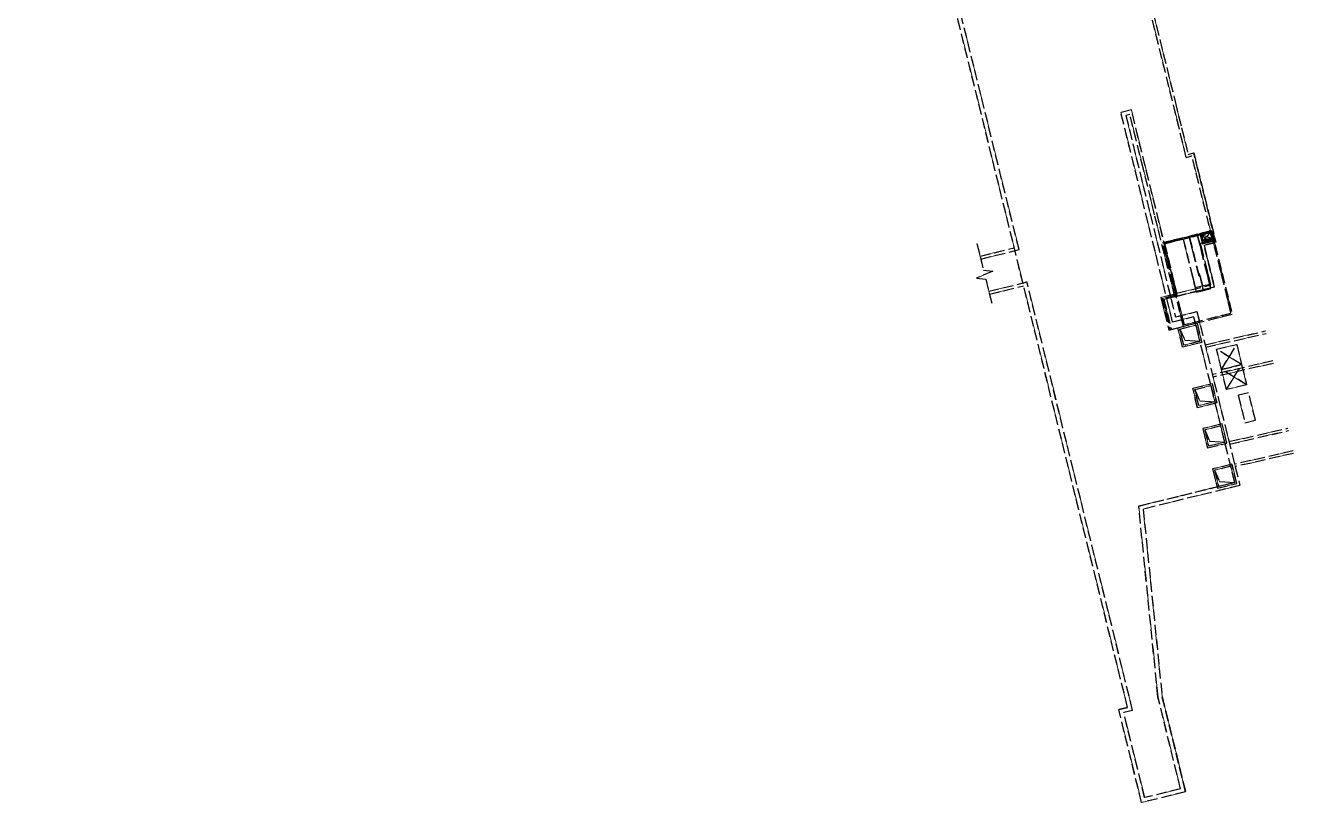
# Model space of a CAD drawing. Extents: x 0 to 531375, y 0 to 4335249.
# Drawn here: x 489796.8 to 490101.9, y 4325009.6 to 4325196.8 of the extents above; entities that cross this region are included whole.
import ezdxf

# ---------------------------------------------------------------- set-up
doc = ezdxf.new("R2010")
doc.units = 0
doc.linetypes.add('DASH', pattern=[0.35, 0.25, -0.1])
doc.layers.get('0').update_dxf_attribs({"lineweight": 15})
doc.layers.add('地铁', color=4, linetype='Continuous', lineweight=15)

# ---------------------------------------------------------------- blocks, each defined once
blk = doc.blocks.new('总图提取 2015 11 6')
at = {"layer": '地铁', "linetype": 'DASH', "lineweight": -3, "ltscale": 10}
for p, q in [((99077, 292727.2), (99049.96, 292836.9)), ((99077, 292727.2), (99049.96, 292836.9)), ((99117.25, 292749.42), (99107.18, 292790.29)), ((99104.03, 292760.86), (99101.5, 292760.23)), ((99113.93, 292709.82), (99101.5, 292760.23)), ((99103.68, 292759.74), (99102.71, 292759.5)), ((99114.91, 292716.69), (99104.03, 292760.86)), ((99117.25, 292749.42), (99118.61, 292749.75)), ((99117.69, 292750.14), (99119.05, 292750.48)), ((99123.6, 292729.5), (99118.61, 292749.75)), ((99124.35, 292728.97), (99119.05, 292750.48)), ((99123.35, 292731.75), (99111.61, 292728.85)), ((99123.13, 292731.39), (99111.97, 292728.63)), ((99120.91, 292731.15, 0), (99120.5, 292731.05, 0)), ((99120.91, 292731.15, 0), (99120.5, 292731.05, 0)), ((99120.96, 292730.91, 0), (99120.91, 292731.15, 0)), ((99120.96, 292730.91, 0), (99120.91, 292731.15, 0)), ((99120.97, 292730.75, 0), (99123.01, 292731.25, 0)), ((99120.97, 292730.75, 0), (99123.01, 292731.25, 0)), ((99121.3, 292729.44, 0), (99123.01, 292731.25, 0)), ((99121.3, 292729.44, 0), (99123.01, 292731.25, 0)), ((99123.3, 292731.73, 0), (99122.89, 292731.63, 0)), ((99123.3, 292731.73, 0), (99122.89, 292731.63, 0)), ((99122.89, 292731.63, 0), (99122.95, 292731.4, 0)), ((99122.89, 292731.63, 0), (99122.95, 292731.4, 0)), ((99122.95, 292731.4, 0), (99123.12, 292731.44, 0)), ((99122.95, 292731.4, 0), (99123.12, 292731.44, 0)), ((99123.01, 292731.25, 0), (99123.34, 292729.94, 0)), ((99123.01, 292731.25, 0), (99123.34, 292729.94, 0)), ((99123.06, 292731.68, 0), (99123.3, 292731.73, 0)), ((99123.06, 292731.68, 0), (99123.3, 292731.73, 0)), ((99123.3, 292731.73, 0), (99123.89, 292729.33, 0)), ((99123.32, 292731.62, 0), (99123.89, 292729.33, 0)), ((99111.91, 292728.87), (99116.42, 292729.98)), ((99112.02, 292728.65), (99114.92, 292716.86)), ((99116.48, 292729.75), (99119.63, 292716.97)), ((99116.52, 292729.76), (99118.82, 292720.43)), ((99116.83, 292729.85), (99117.87, 292730.11)), ((99117.98, 292730.12), (99120.28, 292720.79)), ((99118.01, 292730.12), (99120.31, 292720.8)), ((99118.05, 292730.13), (99120.35, 292720.81)), ((99118.58, 292730.28), (99119.62, 292730.54)), ((99119.94, 292730.6), (99123.05, 292717.97)), ((99123.09, 292717.99), (99119.98, 292730.61)), ((99119.98, 292730.61), (99123.13, 292717.83)), ((99119.98, 292730.61), (99123.13, 292717.83)), ((99120.5, 292731.05, 0), (99121.06, 292728.75, 0)), ((99120.5, 292731.05, 0), (99121.06, 292728.75, 0)), ((99120.69, 292728.78), (99123.6, 292729.5)), ((99123.16, 292718.73), (99120.69, 292728.78)), ((99120.79, 292730.87, 0), (99120.96, 292730.91, 0)), ((99120.79, 292730.87, 0), (99120.96, 292730.91, 0)), ((99121.83, 292729.77, 0), (99120.79, 292730.87, 0)), ((99121.83, 292729.77, 0), (99120.79, 292730.87, 0)), ((99121.3, 292729.44, 0), (99120.97, 292730.75, 0)), ((99120.97, 292730.75, 0), (99123.34, 292729.94, 0)), ((99121.3, 292729.44, 0), (99120.97, 292730.75, 0)), ((99120.97, 292730.75, 0), (99123.34, 292729.94, 0)), ((99121.04, 292728.87, 0), (99121.09, 292728.64, 0)), ((99121.04, 292728.87, 0), (99121.09, 292728.64, 0)), ((99121.09, 292728.64, 0), (99122.34, 292728.94, 0)), ((99121.09, 292728.64, 0), (99122.34, 292728.94, 0)), ((99123.34, 292729.94, 0), (99121.3, 292729.44, 0)), ((99123.34, 292729.94, 0), (99121.3, 292729.44, 0)), ((99121.53, 292728.27), (99124.35, 292728.97)), ((99124.01, 292718.21), (99121.53, 292728.27)), ((99121.58, 292729.34, 0), (99123.13, 292729.72, 0)), ((99121.58, 292729.34, 0), (99123.13, 292729.72, 0)), ((99121.62, 292729.18, 0), (99121.58, 292729.34, 0)), ((99121.62, 292729.18, 0), (99121.58, 292729.34, 0)), ((99123.17, 292729.56, 0), (99121.62, 292729.18, 0)), ((99123.17, 292729.56, 0), (99121.62, 292729.18, 0)), ((99123.6, 292729.5, 0), (99121.83, 292729.77, 0)), ((99123.6, 292729.5, 0), (99121.83, 292729.77, 0)), ((99122.34, 292728.94, 0), (99123.89, 292729.33, 0)), ((99123.13, 292729.72, 0), (99123.17, 292729.56, 0)), ((99123.13, 292729.72, 0), (99123.17, 292729.56, 0)), ((99067.65, 292725.62), (99075.86, 292727.64)), ((99067.81, 292724.94), (99077, 292727.2)), ((99069.73, 292717.17), (99078.91, 292719.43)), ((99104.32, 292616.3), (99078.91, 292719.43)), ((99118.79, 292720.55), (99119.63, 292717.13)), ((99120.34, 292721.45), (99121.3, 292717.55)), ((99120.54, 292720.98), (99121.38, 292717.56)), ((99122.09, 292721.88), (99123.05, 292717.98)), ((99069.9, 292716.49), (99078.11, 292718.51)), ((99114.5, 292715.87), (99124.01, 292718.21)), ((99114.91, 292716.69), (99123.16, 292718.73)), ((99119.4, 292718.06), (99121.07, 292718.47)), ((99119.63, 292717.13), (99121.3, 292717.55)), ((99119.63, 292716.97), (99121.38, 292717.4)), ((99121.15, 292718.49), (99122.82, 292718.9)), ((99121.38, 292717.56), (99123.05, 292717.98)), ((99121.38, 292717.4), (99123.13, 292717.83)), ((99113.93, 292709.82), (99119.07, 292711.09)), ((99114.66, 292711.03), (99119.8, 292712.3)), ((99128.91, 292671.18), (99119.08, 292711.07)), ((99113.08, 292707.86), (99116.57, 292708.72)), ((99121.77, 292704.31), (99136.32, 292707.63)), ((99121.92, 292703.73), (99136.45, 292707.04)), ((99138.05, 292700.41), (99123.55, 292697.11)), ((99138.18, 292699.83), (99123.69, 292696.53)), ((99127.52, 292680.99), (99141.7, 292684.22)), ((99127.66, 292680.41), (99141.84, 292683.64)), ((99142.94, 292678.76), (99128.86, 292675.55)), ((99143.07, 292678.17), (99129, 292674.97)), ((99105.8, 292665.49), (99128.9, 292671.19)), ((99106.04, 292665.55), (99128.91, 292671.18)), ((99110.44, 292619.47), (99105.8, 292665.49)), ((99115.87, 292597.42), (99110.44, 292619.47)), ((99117.08, 292596.69), (99111.43, 292619.64)), ((99103.11, 292617.03), (99100.98, 292616.5)), ((99106.5, 292594.09), (99100.98, 292616.5)), ((99104.32, 292616.3), (99102.19, 292615.77)), ((99107.23, 292595.3), (99102.19, 292615.77)), ((99115.87, 292597.42), (99107.23, 292595.3)), ((99117.08, 292596.69), (99106.5, 292594.09))]:
    blk.add_line(p, q, dxfattribs=at)
for points in [[(99103.11, 292617.03), (99049.14, 292836.08)], [(99107.52, 292791.4), (99114.56, 292762.84), (99116.11, 292756.53), (99117.69, 292750.14), (99119.05, 292750.48), (99124.35, 292728.97), (99121.53, 292728.27), (99124.01, 292718.21), (99114.51, 292715.86), (99109.63, 292735.62), (99106.94, 292746.55), (99103.68, 292759.74), (99102.71, 292759.5), (99114.66, 292711.03), (99119.8, 292712.3), (99130.12, 292670.45), (99106.88, 292664.73), (99111.43, 292619.64), (99117.08, 292596.69), (99106.5, 292594.09), (99100.98, 292616.5), (99103.11, 292617.03), (99078.11, 292718.51)], [(99066.89, 292728.68), (99068.46, 292722.3), (99070.69, 292722.06), (99066.79, 292720.33), (99069, 292720.11), (99070.58, 292713.73)], [(99114.64, 292716.52), (99111.15, 292715.66), (99113.08, 292707.86)], [(99114.72, 292716.23), (99111.52, 292715.44), (99113.37, 292707.94)], [(99114.79, 292715.94), (99111.88, 292715.22), (99113.66, 292708.01)], [(99125.72, 292698.35), (99129.38, 292704.4)], [(99130.57, 292699.55), (99124.55, 292703.23)], [(99131.77, 292694.7), (99125.75, 292698.38)], [(99126.91, 292693.5), (99130.57, 292699.55)]]:
    blk.add_lwpolyline(points, dxfattribs=at)
for points in [[(99123.35, 292731.75), (99128.31, 292711.62), (99116.57, 292708.72), (99111.6, 292728.85)], [(99123.13, 292731.39), (99127.95, 292711.84), (99116.78, 292709.09), (99111.97, 292728.63)], [(99125.72, 292698.35), (99124.52, 292703.21), (99129.38, 292704.4), (99130.57, 292699.55)], [(99126.91, 292693.5), (99125.72, 292698.35), (99130.57, 292699.55), (99131.77, 292694.7)], [(99129.74, 292692.14), (99131.37, 292685.53), (99133.87, 292686.15), (99132.25, 292692.75)]]:
    blk.add_lwpolyline(points, close=True, dxfattribs=at)
at = {"layer": '地铁', "linetype": 'DASH', "lineweight": -3, "ltscale": 10, "elevation": 0}
for points in [[(99121.27, 292728.93), (99120.79, 292730.87), (99123.12, 292731.44), (99123.6, 292729.5)], [(99115.21, 292708.39), (99119.87, 292709.54), (99121.01, 292704.88), (99116.35, 292703.73)], [(99115.69, 292708.1), (99119.57, 292709.05), (99120.53, 292705.17), (99116.65, 292704.21)], [(99118.79, 292693.83), (99123.46, 292694.97), (99124.6, 292690.31), (99119.94, 292689.16)], [(99119.28, 292693.53), (99123.16, 292694.49), (99124.12, 292690.61), (99120.24, 292689.65)]]:
    blk.add_lwpolyline(points, close=True, dxfattribs=at)
at = {"layer": '地铁', "linetype": 'DASH', "lineweight": -3, "ltscale": 10, "elevation": 0.01}
for points in [[(99115.69, 292708.1), (99116.89, 292705.38), (99120.53, 292705.17)], [(99119.28, 292693.53), (99120.48, 292690.81), (99124.12, 292690.61)], [(99121.67, 292683.82), (99122.87, 292681.1), (99126.51, 292680.9)], [(99124.06, 292674.11), (99125.27, 292671.39), (99128.9, 292671.19)]]:
    blk.add_lwpolyline(points, dxfattribs=at)
at = {"layer": '地铁', "linetype": 'DASH', "lineweight": -3, "ltscale": 10, "extrusion": (-1.14199e-08, -1.90395e-08, -1), "elevation": -0.01}
for points in [[(-99125.85, 292685.26), (-99121.19, 292684.12), (-99122.34, 292679.46), (-99127, 292680.6)], [(-99125.56, 292684.78), (-99121.67, 292683.82), (-99122.63, 292679.94), (-99126.51, 292680.9)], [(-99128.24, 292675.55), (-99123.58, 292674.41), (-99124.73, 292669.75), (-99129.39, 292670.89)], [(-99127.95, 292675.07), (-99124.06, 292674.11), (-99125.02, 292670.23), (-99128.9, 292671.19)]]:
    blk.add_lwpolyline(points, close=True, dxfattribs=at)
blk = doc.blocks.new('A$C1FB5052D')
blk.add_blockref('总图提取 2015 11 6', (-107044.53, -294821.73))
blk = doc.blocks.new('天津2000地铁')
at = {"layer": '地铁', "linetype": 'DASH', "ltscale": 20}
for p, q in [((-7967.53, -2094.53), (-7994.56, -1984.83)), ((-7967.53, -2094.53), (-7994.56, -1984.83)), ((-7927.28, -2072.31), (-7937.35, -2031.44)), ((-7940.5, -2060.87), (-7943.02, -2061.49)), ((-7930.6, -2111.9), (-7943.02, -2061.49)), ((-7940.84, -2061.99), (-7941.81, -2062.22)), ((-7929.61, -2105.04), (-7940.5, -2060.87)), ((-7926.84, -2071.59), (-7925.48, -2071.25)), ((-7920.18, -2092.76), (-7925.48, -2071.25)), ((-7927.28, -2072.31), (-7925.92, -2071.98)), ((-7920.93, -2092.23), (-7925.92, -2071.98)), ((-7921.17, -2089.98), (-7932.92, -2092.87)), ((-7921.23, -2089.99, 0), (-7921.64, -2090.09, 0)), ((-7921.23, -2089.99, 0), (-7921.64, -2090.09, 0)), ((-7921.64, -2090.09, 0), (-7921.58, -2090.33, 0)), ((-7921.64, -2090.09, 0), (-7921.58, -2090.33, 0)), ((-7921.46, -2090.05, 0), (-7921.23, -2089.99, 0)), ((-7921.46, -2090.05, 0), (-7921.23, -2089.99, 0)), ((-7921.23, -2089.99, 0), (-7920.64, -2092.4, 0)), ((-7921.2, -2090.11, 0), (-7920.64, -2092.4, 0)), ((-7932.62, -2092.86), (-7928.1, -2091.74)), ((-7921.39, -2090.34), (-7932.56, -2093.09)), ((-7932.51, -2093.08), (-7929.6, -2104.87)), ((-7928.04, -2091.98), (-7924.89, -2104.76)), ((-7928, -2091.97), (-7925.71, -2101.3)), ((-7927.69, -2091.88), (-7926.65, -2091.62)), ((-7926.55, -2091.61), (-7924.25, -2100.94)), ((-7926.51, -2091.6), (-7924.21, -2100.93)), ((-7926.48, -2091.6), (-7924.18, -2100.92)), ((-7925.95, -2091.45), (-7924.9, -2091.19)), ((-7924.59, -2091.13), (-7921.47, -2103.76)), ((-7921.44, -2103.74), (-7924.55, -2091.12)), ((-7924.55, -2091.12), (-7921.4, -2103.9)), ((-7924.55, -2091.12), (-7921.4, -2103.9)), ((-7923.62, -2090.58, 0), (-7924.03, -2090.68, 0)), ((-7923.62, -2090.58, 0), (-7924.03, -2090.68, 0)), ((-7924.03, -2090.68, 0), (-7923.46, -2092.97, 0)), ((-7924.03, -2090.68, 0), (-7923.46, -2092.97, 0)), ((-7923.84, -2092.94), (-7920.93, -2092.23)), ((-7921.36, -2103), (-7923.84, -2092.94)), ((-7923.74, -2090.86, 0), (-7923.56, -2090.81, 0)), ((-7923.74, -2090.86, 0), (-7923.56, -2090.81, 0)), ((-7922.69, -2091.95, 0), (-7923.74, -2090.86, 0)), ((-7922.69, -2091.95, 0), (-7923.74, -2090.86, 0)), ((-7923.56, -2090.81, 0), (-7923.62, -2090.58, 0)), ((-7923.56, -2090.81, 0), (-7923.62, -2090.58, 0)), ((-7923.55, -2090.98, 0), (-7921.51, -2090.48, 0)), ((-7923.55, -2090.98, 0), (-7921.51, -2090.48, 0)), ((-7923.23, -2092.29, 0), (-7923.55, -2090.98, 0)), ((-7923.55, -2090.98, 0), (-7921.19, -2091.79, 0)), ((-7923.23, -2092.29, 0), (-7923.55, -2090.98, 0)), ((-7923.55, -2090.98, 0), (-7921.19, -2091.79, 0)), ((-7923.49, -2092.86, 0), (-7923.43, -2093.09, 0)), ((-7923.49, -2092.86, 0), (-7923.43, -2093.09, 0)), ((-7923.43, -2093.09, 0), (-7922.19, -2092.78, 0)), ((-7923.43, -2093.09, 0), (-7922.19, -2092.78, 0)), ((-7923.23, -2092.29, 0), (-7921.51, -2090.48, 0)), ((-7923.23, -2092.29, 0), (-7921.51, -2090.48, 0)), ((-7921.19, -2091.79, 0), (-7923.23, -2092.29, 0)), ((-7921.19, -2091.79, 0), (-7923.23, -2092.29, 0)), ((-7922.99, -2093.46), (-7920.18, -2092.76)), ((-7922.95, -2092.39, 0), (-7921.39, -2092.01, 0)), ((-7922.95, -2092.39, 0), (-7921.39, -2092.01, 0)), ((-7922.91, -2092.55, 0), (-7922.95, -2092.39, 0)), ((-7922.91, -2092.55, 0), (-7922.95, -2092.39, 0)), ((-7921.35, -2092.16, 0), (-7922.91, -2092.55, 0)), ((-7921.35, -2092.16, 0), (-7922.91, -2092.55, 0)), ((-7920.93, -2092.23, 0), (-7922.69, -2091.95, 0)), ((-7920.93, -2092.23, 0), (-7922.69, -2091.95, 0)), ((-7922.19, -2092.78, 0), (-7920.64, -2092.4, 0)), ((-7921.58, -2090.33, 0), (-7921.41, -2090.28, 0)), ((-7921.58, -2090.33, 0), (-7921.41, -2090.28, 0)), ((-7921.51, -2090.48, 0), (-7921.19, -2091.79, 0)), ((-7921.51, -2090.48, 0), (-7921.19, -2091.79, 0)), ((-7921.39, -2092.01, 0), (-7921.35, -2092.16, 0)), ((-7921.39, -2092.01, 0), (-7921.35, -2092.16, 0)), ((-7976.88, -2096.11), (-7968.67, -2094.09)), ((-7976.71, -2096.79), (-7967.53, -2094.53)), ((-7920.51, -2103.51), (-7922.99, -2093.46)), ((-7974.8, -2104.56), (-7965.62, -2102.29)), ((-7940.2, -2205.43), (-7965.62, -2102.29)), ((-7925.74, -2101.17), (-7924.89, -2104.59)), ((-7924.19, -2100.28), (-7923.22, -2104.18)), ((-7923.99, -2100.74), (-7923.15, -2104.16)), ((-7922.44, -2099.85), (-7921.48, -2103.75)), ((-7974.63, -2105.24), (-7966.42, -2103.21)), ((-7930.03, -2105.86), (-7920.51, -2103.51)), ((-7929.61, -2105.04), (-7921.36, -2103)), ((-7925.12, -2103.67), (-7923.45, -2103.26)), ((-7924.89, -2104.59), (-7923.22, -2104.18)), ((-7924.89, -2104.76), (-7923.15, -2104.33)), ((-7923.37, -2103.24), (-7921.7, -2102.83)), ((-7923.15, -2104.16), (-7921.48, -2103.75)), ((-7923.15, -2104.33), (-7921.4, -2103.9)), ((-7930.6, -2111.9), (-7925.45, -2110.64)), ((-7929.87, -2110.69), (-7924.72, -2109.43)), ((-7915.62, -2150.54), (-7925.45, -2110.66)), ((-7931.45, -2113.86), (-7927.96, -2113)), ((-7922.75, -2117.42), (-7908.21, -2114.1)), ((-7922.61, -2118), (-7908.07, -2114.68)), ((-7906.48, -2121.31), (-7920.98, -2124.62)), ((-7906.34, -2121.9), (-7920.83, -2125.2)), ((-7917.01, -2140.74), (-7902.82, -2137.51)), ((-7916.86, -2141.32), (-7902.69, -2138.09)), ((-7901.59, -2142.97), (-7915.67, -2146.18)), ((-7901.46, -2143.55), (-7915.52, -2146.76)), ((-7938.73, -2156.23), (-7915.62, -2150.54)), ((-7938.49, -2156.18), (-7915.62, -2150.54)), ((-7934.08, -2202.26), (-7938.73, -2156.23)), ((-7928.65, -2224.3), (-7934.08, -2202.26)), ((-7927.44, -2225.03), (-7933.09, -2202.09)), ((-7941.41, -2204.7), (-7943.55, -2205.23)), ((-7938.02, -2227.64), (-7943.55, -2205.23)), ((-7940.2, -2205.43), (-7942.34, -2205.96)), ((-7937.29, -2226.43), (-7942.34, -2205.96)), ((-7928.65, -2224.3), (-7937.29, -2226.43)), ((-7927.44, -2225.03), (-7938.02, -2227.64))]:
    blk.add_line(p, q, dxfattribs=at)
for points in [[(-7941.41, -2204.7), (-7995.39, -1985.65)], [(-7937, -2030.33), (-7929.97, -2058.88), (-7928.41, -2065.19), (-7926.84, -2071.59), (-7925.48, -2071.25), (-7920.18, -2092.76), (-7922.99, -2093.46), (-7920.51, -2103.51), (-7930.01, -2105.86), (-7934.9, -2086.11), (-7937.59, -2075.18), (-7940.84, -2061.99), (-7941.81, -2062.22), (-7929.87, -2110.69), (-7924.72, -2109.43), (-7914.41, -2151.27), (-7937.65, -2157), (-7933.09, -2202.09), (-7927.44, -2225.03), (-7938.02, -2227.64), (-7943.55, -2205.23), (-7941.41, -2204.7), (-7966.42, -2103.21)], [(-7977.63, -2093.05), (-7976.06, -2099.43), (-7973.84, -2099.67), (-7977.74, -2101.39), (-7975.52, -2101.62), (-7973.95, -2108)], [(-7929.88, -2105.2), (-7933.37, -2106.06), (-7931.45, -2113.86)], [(-7929.81, -2105.5), (-7933.01, -2106.28), (-7931.16, -2113.79)], [(-7929.74, -2105.79), (-7932.65, -2106.5), (-7930.87, -2113.72)], [(-7918.81, -2123.37), (-7915.15, -2117.32)], [(-7913.95, -2122.18), (-7919.98, -2118.49)], [(-7912.76, -2127.03), (-7918.78, -2123.35)], [(-7917.61, -2128.23), (-7913.95, -2122.18)]]:
    blk.add_lwpolyline(points, dxfattribs=at)
for points in [[(-7921.17, -2089.98), (-7916.21, -2110.11), (-7927.96, -2113), (-7932.92, -2092.87)], [(-7921.39, -2090.34), (-7916.57, -2109.89), (-7927.74, -2112.64), (-7932.56, -2093.09)], [(-7918.81, -2123.37), (-7920, -2118.52), (-7915.15, -2117.32), (-7913.95, -2122.18)], [(-7917.61, -2128.23), (-7918.81, -2123.37), (-7913.95, -2122.18), (-7912.76, -2127.03)], [(-7914.78, -2129.59), (-7913.15, -2136.2), (-7910.65, -2135.58), (-7912.28, -2128.97)]]:
    blk.add_lwpolyline(points, close=True, dxfattribs=at)
at = {"layer": '地铁', "linetype": 'DASH', "ltscale": 20, "elevation": 0}
for points in [[(-7923.26, -2092.8), (-7923.74, -2090.86), (-7921.41, -2090.28), (-7920.93, -2092.23)], [(-7929.32, -2113.34), (-7924.66, -2112.19), (-7923.51, -2116.85), (-7928.17, -2118)], [(-7928.84, -2113.63), (-7924.95, -2112.67), (-7923.99, -2116.56), (-7927.88, -2117.51)], [(-7925.73, -2127.9), (-7921.07, -2126.75), (-7919.92, -2131.41), (-7924.58, -2132.56)], [(-7925.25, -2128.19), (-7921.36, -2127.24), (-7920.41, -2131.12), (-7924.29, -2132.08)]]:
    blk.add_lwpolyline(points, close=True, dxfattribs=at)
at = {"layer": '地铁', "linetype": 'DASH', "ltscale": 20, "elevation": 0.01}
for points in [[(-7928.84, -2113.63), (-7927.63, -2116.35), (-7923.99, -2116.56)], [(-7925.25, -2128.19), (-7924.04, -2130.91), (-7920.41, -2131.12)], [(-7922.85, -2137.9), (-7921.65, -2140.62), (-7918.01, -2140.83)], [(-7920.46, -2147.61), (-7919.26, -2150.33), (-7915.62, -2150.54)]]:
    blk.add_lwpolyline(points, dxfattribs=at)
at = {"layer": '地铁', "linetype": 'DASH', "ltscale": 20, "extrusion": (-1.14199e-08, -1.90395e-08, -1), "elevation": 0}
for points in [[(7918.68, -2136.46), (7923.34, -2137.61), (7922.19, -2142.27), (7917.53, -2141.12)], [(7918.97, -2136.95), (7922.85, -2137.9), (7921.9, -2141.79), (7918.01, -2140.83)], [(7916.28, -2146.17), (7920.95, -2147.32), (7919.8, -2151.98), (7915.14, -2150.83)], [(7916.58, -2146.66), (7920.46, -2147.61), (7919.5, -2151.5), (7915.62, -2150.54)]]:
    blk.add_lwpolyline(points, close=True, dxfattribs=at)
at = {"layer": '地铁', "linetype": 'DASH', "ltscale": 20}
for centre, radius, start, end in [((-8035.07, -2357.04), 453.1, 102.4287, 142.8492), ((-8035.07, -2357.04), 452.75, 102.4288, 142.8492), ((-8035.07, -2357.04), 447.25, 102.4291, 142.8488), ((-8035.07, -2357.04), 446.9, 102.4292, 142.8488), ((-8048.1, -2344.69), 423.1, 102.406, 142.872), ((-8048.1, -2344.69), 422.75, 102.406, 142.872), ((-8048.1, -2344.69), 417.25, 102.4064, 142.8715), ((-8048.1, -2344.69), 416.9, 102.4065, 142.8715)]:
    blk.add_arc(centre, radius, start, end, dxfattribs=at)

msp = doc.modelspace()

# ---------------------------------------------------------------- block references
at = {"layer": '地铁', "color": 1}
msp.add_blockref('天津2000地铁', (498003.38431, 4327237.28522), dxfattribs=at)
at = {"layer": '地铁'}
msp.add_blockref('A$C1FB5052D', (498003.38431, 4327237.28522), dxfattribs=at)

doc.saveas('drawing.dxf')
